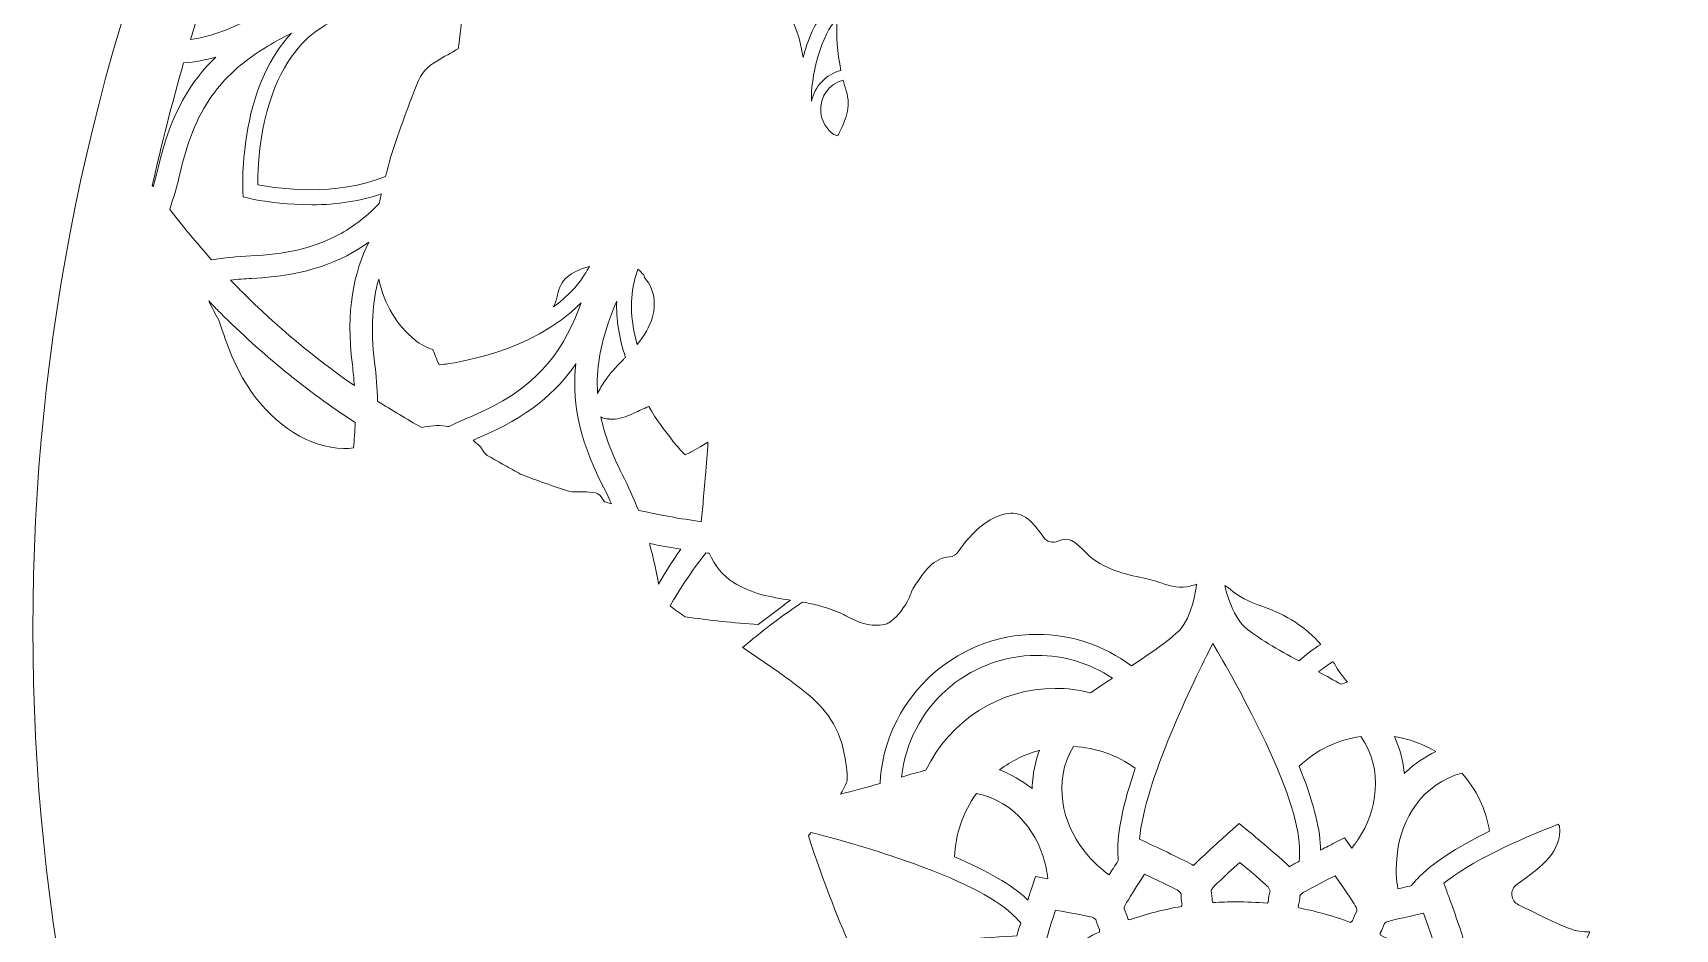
# Model space of a CAD drawing. Header units: millimetres. Extents: x -1844 to 2932, y -490 to 399.
# Drawn here: x 91.4 to 438.7, y -109.4 to 80.1 of the extents above; entities that cross this region are included whole.
import ezdxf

# ---------------------------------------------------------------- set-up
doc = ezdxf.new("R2010")
doc.units = ezdxf.units.MM
doc.header["$MEASUREMENT"] = 0
doc.layers.add('Layer 4', color=7, linetype='Continuous')

msp = doc.modelspace()

# ---------------------------------------------------------------- linework, layer by layer
at = {"layer": 'Layer 4', "lineweight": 0}
for points, knots in [([(535.91, 398.64), (290.42, 398.64), (91.41, 199.63), (91.41, -45.86), (91.41, -291.35), (290.42, -490.36), (535.91, -490.36), (781.4, -490.36), (980.41, -291.35), (980.41, -45.86), (980.41, 199.63), (781.4, 398.64), (535.91, 398.64)], [0, 0, 0, 0, 1, 1, 1, 2, 2, 2, 3, 3, 3, 4, 4, 4, 4]), ([(262.01, 86.54), (258.57, 85.72), (256.38, 81.32), (255.12, 77.64), (254.82, 76.77), (254.55, 75.86), (254.31, 74.94), (254.16, 75.88), (253.97, 76.8), (253.76, 77.68), (252.85, 81.43), (251.09, 85.97), (247.8, 87.15), (250.36, 90.47), (259.42, 102.57), (264.48, 113.98), (266.68, 112.18), (271.94, 108.01), (278.15, 103.9), (277.89, 103.75), (277.64, 103.6), (277.38, 103.45), (274.85, 101.97), (272.23, 100.45), (270.15, 98.23), (269.86, 97.92), (269.57, 97.62), (269.28, 97.31), (266.31, 94.19), (262.98, 90.67), (262.01, 86.54)], [0, 0, 0, 0, 1, 1, 1, 2, 2, 2, 3, 3, 3, 4, 4, 4, 5, 5, 5, 6, 6, 6, 7, 7, 7, 8, 8, 8, 9, 9, 9, 10, 10, 10, 10]), ([(126.8, 85.27), (127.79, 85.03), (128.77, 84.82), (129.74, 84.65), (133.04, 84.05), (136.2, 83.88), (139.17, 84.11), (138.76, 83.88), (138.34, 83.64), (137.91, 83.41), (133.72, 81.14), (129.52, 79.43), (124.76, 78.73), (125.42, 80.91), (126.11, 83.09), (126.8, 85.27)], [0, 0, 0, 0, 1, 1, 1, 2, 2, 2, 3, 3, 3, 4, 4, 4, 5, 5, 5, 5]), ([(182.14, 85.36), (182.13, 83.36), (181.97, 80.38), (181.37, 76.76), (179.91, 75.95), (178.4, 75.09), (176.81, 74.18), (174.98, 73.13), (173.41, 71.36), (172.73, 69.54), (172.47, 68.85), (172.2, 68.17), (171.94, 67.48), (169.88, 62.07), (167.75, 56.48), (166.24, 50.76), (166.15, 50.43), (166.06, 50.1), (165.98, 49.77), (155.61, 45.4), (142.87, 47.26), (138.98, 47.99), (138.96, 50.02), (139.06, 54.37), (139.99, 59.4), (142.1, 70.81), (146.78, 76.74), (150.34, 79.71), (154.02, 82.78), (158.52, 84.5), (163.04, 85.39), (171.57, 86.75), (178.53, 85.99), (182.14, 85.36)], [0, 0, 0, 0, 1, 1, 1, 2, 2, 2, 3, 3, 3, 4, 4, 4, 5, 5, 5, 6, 6, 6, 7, 7, 7, 8, 8, 8, 9, 9, 9, 10, 10, 10, 11, 11, 11, 11]), ([(122.61, 50.79), (124.2, 57.76), (126.57, 63.27), (129.86, 67.62), (132.63, 71.28), (136.1, 74.28), (141.11, 77.33), (142.78, 78.34), (144.44, 79.24), (146.09, 80.05), (141.6, 75.28), (138.44, 68.41), (136.88, 59.97), (135.53, 52.69), (135.83, 46.85), (135.84, 46.61), (135.84, 46.61), (135.91, 45.43), (135.91, 45.43), (135.91, 45.43), (137.06, 45.15), (137.06, 45.15), (137.14, 45.13), (137.81, 44.98), (138.95, 44.77), (141.25, 44.36), (145.44, 43.77), (150.39, 43.78), (155.85, 43.8), (160.8, 44.58), (165.09, 46.06), (164.95, 45.39), (164.81, 44.72), (164.68, 44.03), (161.62, 40.94), (158.66, 38.75), (155.36, 37.08), (150.49, 34.62), (144.65, 33.27), (137.5, 32.95), (134.59, 32.82), (131.83, 32.54), (129.22, 32.15), (126.12, 35.6), (123.16, 39.16), (120.36, 42.83), (121.2, 45.31), (121.97, 47.96), (122.61, 50.79)], [0, 0, 0, 0, 1, 1, 1, 2, 2, 2, 3, 3, 3, 4, 4, 4, 5, 5, 5, 6, 6, 6, 7, 7, 7, 8, 8, 8, 9, 9, 9, 10, 10, 10, 11, 11, 11, 12, 12, 12, 13, 13, 13, 14, 14, 14, 15, 15, 15, 16, 16, 16, 16]), ([(262.31, 72.19), (259.14, 71.39), (256.73, 68.81), (256.08, 65.66), (255.75, 70.28), (258.24, 80.33), (261.52, 83.03), (261.26, 79.64), (261.53, 75.94), (262.31, 72.19)], [0, 0, 0, 0, 1, 1, 1, 2, 2, 2, 3, 3, 3, 3]), ([(116.87, 47.57), (116.8, 47.66), (116.74, 47.76), (116.67, 47.85), (118.61, 56.55), (120.82, 65.2), (123.3, 73.77), (125.73, 73.98), (127.99, 74.41), (130.11, 75.01), (124.99, 70.11), (120.55, 63.16), (117.98, 51.84), (117.64, 50.38), (117.27, 48.95), (116.87, 47.57)], [0, 0, 0, 0, 1, 1, 1, 2, 2, 2, 3, 3, 3, 4, 4, 4, 5, 5, 5, 5]), ([(262.78, 70.13), (262.97, 69.38), (263.18, 68.63), (263.41, 67.88), (264.53, 64.27), (263.25, 61.66), (261.63, 58.35), (261.63, 58.35), (261.62, 58.34), (261.62, 58.33), (261.35, 58.43), (261.08, 58.54), (260.82, 58.67), (259.28, 59.72), (258.21, 61.42), (258.04, 63.41), (257.77, 66.55), (259.84, 69.35), (262.78, 70.13)], [0, 0, 0, 0, 1, 1, 1, 2, 2, 2, 3, 3, 3, 4, 4, 4, 5, 5, 5, 6, 6, 6, 6]), ([(158.98, 9.94), (159.16, 8.45), (159.3, 6.98), (159.4, 5.54), (150.93, 11.4), (142.98, 18.05), (135.59, 25.44), (134.78, 26.24), (133.99, 27.05), (133.2, 27.87), (134.67, 28.02), (136.18, 28.14), (137.71, 28.2), (149.16, 28.71), (156.75, 31.77), (162.45, 35.85), (159.32, 29.51), (157.52, 21.45), (158.98, 9.94)], [0, 0, 0, 0, 1, 1, 1, 2, 2, 2, 3, 3, 3, 4, 4, 4, 5, 5, 5, 6, 6, 6, 6]), ([(179.37, -3.13), (179.18, -3.09), (178.98, -3.06), (178.78, -3.03), (176.97, -2.77), (175.21, -2.97), (173.64, -3.32), (170.46, -1.55), (167.35, 0.31), (164.3, 2.27), (164.24, 4.89), (164.06, 7.65), (163.69, 10.53), (162.79, 17.66), (163.2, 23.28), (164.55, 28.08), (165.74, 22.71), (168.33, 18.37), (172.28, 15.14), (173.35, 14.27), (174.63, 13.62), (176.03, 13.15), (176.47, 11.92), (176.79, 11.17), (176.85, 11.01), (176.85, 11.01), (177.32, 9.93), (177.32, 9.93), (177.32, 9.93), (178.49, 10.06), (178.49, 10.06), (179.34, 10.16), (196.97, 12.32), (207.37, 23.05), (207.19, 22.56), (207.01, 22.07), (206.82, 21.58), (203.08, 12.13), (197.73, 4.65), (183.79, -1.13), (182.25, -1.77), (180.78, -2.44), (179.37, -3.13)], [0, 0, 0, 0, 1, 1, 1, 2, 2, 2, 3, 3, 3, 4, 4, 4, 5, 5, 5, 6, 6, 6, 7, 7, 7, 8, 8, 8, 9, 9, 9, 10, 10, 10, 11, 11, 11, 12, 12, 12, 13, 13, 13, 14, 14, 14, 14]), ([(209.1, 30.72), (208.97, 30.46), (208.82, 30.2), (208.67, 29.94), (206.87, 26.83), (204.36, 24.28), (201.55, 22.19), (201.91, 23), (202.18, 23.85), (202.35, 24.73), (202.93, 27.79), (204.95, 29.63), (209.1, 30.72)], [0, 0, 0, 0, 1, 1, 1, 2, 2, 2, 3, 3, 3, 4, 4, 4, 4]), ([(222.47, 20.11), (221.87, 17.95), (220.68, 16.05), (219.21, 14.26), (218.1, 18.15), (217.63, 22.31), (218.37, 26.42), (218.6, 27.7), (218.94, 28.95), (219.38, 30.15), (219.81, 29.81), (220.21, 29.41), (220.59, 28.93), (220.68, 28.57), (220.86, 28.23), (221.11, 27.94), (222.76, 26.01), (223.28, 23.01), (222.47, 20.11)], [0, 0, 0, 0, 1, 1, 1, 2, 2, 2, 3, 3, 3, 4, 4, 4, 5, 5, 5, 6, 6, 6, 6]), ([(159.24, -7.65), (158.54, -7.73), (157.83, -7.77), (157.11, -7.75), (149.86, -7.54), (142.69, -3.08), (137.45, 4.51), (134.23, 9.17), (132.34, 14.43), (130.91, 18.96), (130.86, 19.12), (130.79, 19.26), (130.72, 19.4), (130.02, 20.69), (129.31, 22.05), (128.6, 23.44), (129.42, 22.59), (130.24, 21.75), (131.07, 20.92), (139.82, 12.16), (149.35, 4.42), (159.56, -2.28), (159.51, -4.14), (159.39, -5.94), (159.24, -7.65)], [0, 0, 0, 0, 1, 1, 1, 2, 2, 2, 3, 3, 3, 4, 4, 4, 5, 5, 5, 6, 6, 6, 7, 7, 7, 8, 8, 8, 8]), ([(216.75, 11.51), (216.6, 11.36), (216.45, 11.21), (216.3, 11.05), (216.3, 11.05), (216.01, 10.75), (216.01, 10.75), (214.75, 9.45), (213.44, 8.11), (212.35, 6.5), (211.81, 5.7), (211.24, 4.78), (210.84, 3.78), (210.48, 9.15), (211.5, 14), (213.18, 18.98), (213.7, 20.51), (214.27, 21.98), (214.88, 23.4), (214.74, 19.64), (215.37, 15.64), (216.75, 11.51)], [0, 0, 0, 0, 1, 1, 1, 2, 2, 2, 3, 3, 3, 4, 4, 4, 5, 5, 5, 6, 6, 6, 7, 7, 7, 7]), ([(212.27, -19.03), (212.09, -18.74), (211.91, -18.45), (211.73, -18.17), (211.31, -17.51), (210.61, -17.09), (209.83, -17.03), (208.95, -16.95), (208.04, -16.94), (207.07, -16.93), (206.37, -16.92), (205.66, -16.91), (204.96, -16.88), (201.44, -15.75), (197.95, -14.51), (194.5, -13.16), (193.39, -12.55), (192.28, -11.92), (191.14, -11.28), (190.09, -10.68), (189, -10.06), (187.91, -9.47), (187.38, -9.18), (186.86, -8.69), (186.63, -8.27), (186.56, -8.15), (186.49, -8.03), (186.42, -7.91), (186.42, -7.91), (186.37, -7.81), (186.37, -7.81), (186.22, -7.56), (186.03, -7.33), (185.81, -7.14), (185.81, -7.14), (185.66, -7.02), (185.66, -7.02), (185.6, -6.97), (185.53, -6.92), (185.47, -6.86), (185.47, -6.86), (185.1, -6.53), (185.1, -6.53), (184.91, -6.36), (184.71, -6.18), (184.51, -6), (184.87, -5.84), (185.23, -5.68), (185.61, -5.52), (196.19, -1.14), (202.28, 4.34), (206.24, 10.13), (205.46, 3.09), (206.53, -5.1), (211.83, -15.42), (212.53, -16.76), (213.16, -18.1), (213.75, -19.43), (213.26, -19.3), (212.76, -19.16), (212.27, -19.03)], [0, 0, 0, 0, 1, 1, 1, 2, 2, 2, 3, 3, 3, 4, 4, 4, 5, 5, 5, 6, 6, 6, 7, 7, 7, 8, 8, 8, 9, 9, 9, 10, 10, 10, 11, 11, 11, 12, 12, 12, 13, 13, 13, 14, 14, 14, 15, 15, 15, 16, 16, 16, 17, 17, 17, 18, 18, 18, 19, 19, 19, 20, 20, 20, 20]), ([(219.46, -20.81), (218.51, -18.37), (217.39, -15.83), (216.06, -13.24), (216.06, -13.24), (216.06, -13.24), (216.06, -13.24), (213.77, -8.78), (212.32, -4.78), (211.53, -1.08), (212.02, -1.41), (212.6, -1.56), (213.2, -1.52), (213.25, -1.53), (213.3, -1.53), (213.35, -1.54), (213.63, -1.57), (214.05, -1.61), (214.55, -1.55), (216.05, -1.39), (217.38, -0.83), (218.49, -0.3), (219.62, 0.25), (220.66, 0.73), (221.65, 1.1), (225.02, -4.48), (228.39, -8.09), (228.54, -8.26), (228.54, -8.26), (229.35, -9.12), (229.35, -9.12), (229.35, -9.12), (230.41, -8.59), (230.41, -8.59), (230.52, -8.53), (232, -7.79), (234.19, -6.41), (234.07, -8.76), (233.85, -11.13), (233.64, -13.44), (233.59, -14), (233.54, -14.55), (233.49, -15.1), (233.4, -16.11), (233.32, -17.11), (233.24, -18.12), (233.1, -19.81), (232.96, -21.55), (232.78, -23.25), (228.3, -22.61), (223.86, -21.8), (219.46, -20.81)], [0, 0, 0, 0, 1, 1, 1, 2, 2, 2, 3, 3, 3, 4, 4, 4, 5, 5, 5, 6, 6, 6, 7, 7, 7, 8, 8, 8, 9, 9, 9, 10, 10, 10, 11, 11, 11, 12, 12, 12, 13, 13, 13, 14, 14, 14, 15, 15, 15, 16, 16, 16, 17, 17, 17, 17]), ([(249.15, -55.07), (249.15, -55.07), (241.83, -50.04), (241.83, -50.04), (241.72, -49.97), (241.62, -49.89), (241.52, -49.82), (245.34, -46.59), (249.32, -43.56), (253.44, -40.73), (253.68, -40.57), (253.91, -40.41), (254.15, -40.25), (255.43, -40.47), (256.66, -40.71), (257.83, -41.03), (259.54, -41.5), (261.04, -42.04), (262.42, -42.68), (262.81, -42.86), (263.21, -43.06), (263.63, -43.28), (264.74, -43.84), (266.01, -44.48), (267.4, -44.84), (268.74, -45.19), (270.12, -45.23), (271.51, -44.97), (271.83, -44.9), (272.14, -44.78), (272.42, -44.6), (273.91, -43.62), (275.25, -42.09), (276.38, -40.06), (276.71, -39.47), (276.93, -38.89), (277.13, -38.37), (277.3, -37.92), (277.47, -37.49), (277.65, -37.21), (280.07, -33.44), (281.91, -30.95), (285.26, -30.67), (286.01, -30.61), (286.68, -30.21), (287.11, -29.6), (287.99, -28.32), (288.76, -27.33), (289.54, -26.48), (292.3, -23.43), (295.52, -21.55), (298.15, -21.44), (299.72, -21.37), (301.1, -21.93), (302.38, -23.13), (303.42, -24.1), (304.29, -25.29), (305.17, -26.54), (305.85, -27.51), (307.14, -27.87), (308.23, -27.38), (309.58, -26.77), (310.99, -26.46), (313.45, -29.14), (317.07, -33.11), (321.57, -34.11), (325.53, -35), (327.11, -35.35), (328.59, -35.68), (330, -36.17), (332.03, -36.87), (334.18, -37.44), (336.17, -36.85), (336.64, -36.7), (337.08, -36.58), (337.51, -36.47), (337.51, -36.47), (337.41, -37.28), (337.41, -37.28), (337.4, -37.34), (336.57, -43.46), (333.95, -46.15), (331.9, -48.24), (327.87, -51.01), (323.72, -53.74), (317.92, -49.37), (311.04, -47.06), (303.76, -47.06), (295.09, -47.06), (286.88, -50.39), (280.64, -56.45), (274.57, -62.34), (271.01, -70.18), (270.57, -78.57), (267.67, -79.42), (264.76, -80.24), (262.2, -80.83), (262.65, -80.1), (263.06, -79.35), (263.42, -78.56), (263.59, -78.19), (263.66, -77.79), (263.64, -77.39), (263.43, -73.21), (262.62, -69.75), (261.17, -66.82), (258.82, -62.08), (254.49, -58.95), (250.67, -56.18), (250.18, -55.82), (249.7, -55.47), (249.22, -55.12), (249.2, -55.1), (249.18, -55.09), (249.15, -55.07)], [0, 0, 0, 0, 1, 1, 1, 2, 2, 2, 3, 3, 3, 4, 4, 4, 5, 5, 5, 6, 6, 6, 7, 7, 7, 8, 8, 8, 9, 9, 9, 10, 10, 10, 11, 11, 11, 12, 12, 12, 13, 13, 13, 14, 14, 14, 15, 15, 15, 16, 16, 16, 17, 17, 17, 18, 18, 18, 19, 19, 19, 20, 20, 20, 21, 21, 21, 22, 22, 22, 23, 23, 23, 24, 24, 24, 25, 25, 25, 26, 26, 26, 27, 27, 27, 28, 28, 28, 29, 29, 29, 30, 30, 30, 31, 31, 31, 32, 32, 32, 33, 33, 33, 34, 34, 34, 35, 35, 35, 36, 36, 36, 37, 37, 37, 38, 38, 38, 38]), ([(221.81, -27.85), (224.02, -28.3), (226.24, -28.7), (228.46, -29.06), (226.56, -31.68), (224.99, -34.19), (223.71, -36.48), (223.3, -33.88), (222.69, -30.98), (221.81, -27.85)], [0, 0, 0, 0, 1, 1, 1, 2, 2, 2, 3, 3, 3, 3]), ([(226.16, -41.05), (228.09, -37.66), (230.59, -33.8), (233.76, -29.83), (233.99, -29.86), (234.22, -29.89), (234.45, -29.92), (235.64, -32.59), (237.34, -34.63), (239.58, -36.08), (243.27, -38.47), (247.51, -39.19), (251.63, -39.84), (249.28, -41.6), (247.11, -43.26), (244.82, -44.98), (239.67, -44.65), (234.45, -44.08), (229.37, -43.34), (228.29, -42.59), (227.21, -41.83), (226.16, -41.05)], [0, 0, 0, 0, 1, 1, 1, 2, 2, 2, 3, 3, 3, 4, 4, 4, 5, 5, 5, 6, 6, 6, 7, 7, 7, 7]), ([(344.61, -37.54), (346.31, -38.98), (348.57, -40.18), (351.52, -41.19), (356.6, -42.93), (360.71, -45.62), (363.8, -49.2), (362.16, -50.22), (360.59, -51.38), (359.13, -52.69), (354.81, -50.32), (350.15, -47.67), (347.81, -45.62), (344.94, -43.1), (343.54, -37.05), (343.53, -36.99), (343.53, -36.99), (343.47, -36.74), (343.47, -36.74), (343.85, -36.96), (344.23, -37.22), (344.61, -37.54)], [0, 0, 0, 0, 1, 1, 1, 2, 2, 2, 3, 3, 3, 4, 4, 4, 5, 5, 5, 6, 6, 6, 7, 7, 7, 7]), ([(315.08, -59.41), (312.66, -58.79), (310.15, -58.48), (307.63, -58.48), (295.99, -58.48), (285.3, -65.25), (280.29, -75.77), (278.64, -76.21), (276.87, -76.72), (275.14, -77.23), (276.68, -62.7), (289.02, -51.5), (303.76, -51.5), (309.5, -51.5), (314.99, -53.17), (319.72, -56.34), (318.08, -57.41), (316.53, -58.43), (315.08, -59.41)], [0, 0, 0, 0, 1, 1, 1, 2, 2, 2, 3, 3, 3, 4, 4, 4, 5, 5, 5, 6, 6, 6, 6]), ([(340.95, -49), (343.45, -53.22), (347.5, -60.3), (351.2, -67.96), (356.39, -78.69), (359.1, -86.8), (359.26, -92.08), (359.29, -93.03), (359.28, -94.03), (359.23, -95.04), (358.36, -95.51), (357.66, -95.89), (357.14, -96.19), (355.77, -94.78), (350.77, -90.57), (348.6, -88.75), (348.6, -88.75), (346.53, -87.03), (346.53, -87.03), (346.53, -87.03), (344.53, -88.83), (344.53, -88.83), (343.52, -89.73), (338.83, -93.95), (336.86, -95.93), (335.17, -94.92), (329.25, -92.15), (326.68, -90.96), (326.68, -90.96), (325.42, -90.37), (325.42, -90.37), (326.61, -77.99), (336.78, -57.12), (340.95, -49)], [0, 0, 0, 0, 1, 1, 1, 2, 2, 2, 3, 3, 3, 4, 4, 4, 5, 5, 5, 6, 6, 6, 7, 7, 7, 8, 8, 8, 9, 9, 9, 10, 10, 10, 11, 11, 11, 11]), ([(366.4, -52.82), (366.52, -53.02), (366.63, -53.2), (366.74, -53.4), (367.51, -54.79), (368.43, -56.04), (369.45, -57.16), (368.98, -57.3), (368.51, -57.45), (368.04, -57.61), (366.6, -56.78), (365.03, -55.92), (363.31, -54.98), (364.3, -54.18), (365.34, -53.47), (366.4, -52.82)], [0, 0, 0, 0, 1, 1, 1, 2, 2, 2, 3, 3, 3, 4, 4, 4, 5, 5, 5, 5]), ([(372.24, -68.65), (377.22, -75.66), (375.61, -84.54), (371.73, -90.33), (371.27, -91.01), (370.8, -91.66), (370.32, -92.28), (370.32, -92.28), (368.79, -90.1), (368.79, -90.1), (368.79, -90.1), (366.39, -91.32), (366.39, -91.32), (365.93, -91.55), (364.93, -92.06), (363.72, -92.68), (363.71, -92.43), (363.71, -92.18), (363.7, -91.94), (363.57, -87.72), (362.06, -82), (359.2, -74.93), (362.82, -71.52), (367.3, -69.36), (372.24, -68.65)], [0, 0, 0, 0, 1, 1, 1, 2, 2, 2, 3, 3, 3, 4, 4, 4, 5, 5, 5, 6, 6, 6, 7, 7, 7, 8, 8, 8, 8]), ([(388.15, -71.86), (385.84, -72.95), (383.68, -74.4), (381.82, -76.12), (381.7, -76.23), (381.58, -76.35), (381.46, -76.46), (381.45, -76.36), (381.44, -76.27), (381.43, -76.17), (381.14, -73.61), (380.42, -71.05), (379.34, -68.68), (382.46, -69.15), (385.45, -70.23), (388.15, -71.86)], [0, 0, 0, 0, 1, 1, 1, 2, 2, 2, 3, 3, 3, 4, 4, 4, 5, 5, 5, 5]), ([(295.83, -75.73), (298.36, -73.8), (301.23, -72.39), (304.28, -71.58), (303.39, -74.02), (302.87, -76.63), (302.77, -79.2), (302.76, -79.37), (302.76, -79.53), (302.76, -79.7), (302.68, -79.64), (302.6, -79.58), (302.53, -79.52), (300.53, -77.93), (298.24, -76.64), (295.83, -75.73)], [0, 0, 0, 0, 1, 1, 1, 2, 2, 2, 3, 3, 3, 4, 4, 4, 5, 5, 5, 5]), ([(320.88, -93.26), (320.89, -93.78), (320.92, -94.31), (320.96, -94.88), (320.23, -96.02), (319.58, -97.04), (319.03, -97.92), (317.62, -96.96), (315.7, -95.32), (313.53, -92.57), (309.31, -87.21), (306.92, -78.18), (311.48, -70.81), (316.22, -71.01), (320.71, -72.58), (324.55, -75.36), (321.98, -82.89), (320.74, -88.91), (320.88, -93.26)], [0, 0, 0, 0, 1, 1, 1, 2, 2, 2, 3, 3, 3, 4, 4, 4, 5, 5, 5, 6, 6, 6, 6]), ([(384.23, -98.73), (384.23, -98.73), (384.23, -98.73), (384.23, -98.73), (383.81, -99.18), (383.39, -99.66), (382.9, -100.24), (381.87, -100.46), (380.92, -100.67), (380.09, -100.87), (379.77, -99.19), (379.57, -96.67), (379.98, -93.19), (380.8, -86.29), (385.34, -78.5), (393.64, -76.41), (396.74, -79.86), (398.75, -84.08), (399.48, -88.67), (392.34, -92.18), (387.21, -95.56), (384.23, -98.73)], [0, 0, 0, 0, 1, 1, 1, 2, 2, 2, 3, 3, 3, 4, 4, 4, 5, 5, 5, 6, 6, 6, 7, 7, 7, 7]), ([(305.68, -96.39), (305.84, -97.19), (305.96, -97.98), (306.06, -98.75), (306.06, -98.75), (303.43, -98.3), (303.43, -98.3), (303.43, -98.3), (302.59, -100.86), (302.59, -100.86), (302.45, -101.28), (302.17, -102.15), (301.82, -103.24), (301.73, -103.15), (301.65, -103.07), (301.56, -102.98), (298.48, -100.09), (293.36, -97.11), (286.35, -94.14), (286.5, -89.28), (288.08, -84.67), (290.94, -80.74), (299.28, -82.26), (304.34, -89.63), (305.68, -96.39)], [0, 0, 0, 0, 1, 1, 1, 2, 2, 2, 3, 3, 3, 4, 4, 4, 5, 5, 5, 6, 6, 6, 7, 7, 7, 8, 8, 8, 8]), ([(275.77, -94.87), (287.02, -98.78), (294.67, -102.6), (298.52, -106.22), (298.52, -106.22), (298.52, -106.22), (298.52, -106.22), (299.12, -106.79), (299.73, -107.4), (300.32, -108.04), (299.96, -109.22), (299.68, -110.16), (299.5, -110.84), (297.52, -110.82), (291.02, -111.37), (288.2, -111.63), (288.2, -111.63), (285.52, -111.87), (285.52, -111.87), (285.52, -111.87), (285.37, -114.56), (285.37, -114.56), (285.3, -115.91), (284.97, -122.2), (284.97, -125), (283.07, -125.48), (276.92, -127.71), (274.26, -128.69), (274.26, -128.69), (273.42, -129), (273.42, -129), (265.76, -119.75), (258.43, -98.89), (255.42, -89.65), (255.6, -89.41), (255.79, -89.17), (255.97, -88.93), (260.78, -90.17), (268.2, -92.23), (275.77, -94.87)], [0, 0, 0, 0, 1, 1, 1, 2, 2, 2, 3, 3, 3, 4, 4, 4, 5, 5, 5, 6, 6, 6, 7, 7, 7, 8, 8, 8, 9, 9, 9, 10, 10, 10, 11, 11, 11, 12, 12, 12, 13, 13, 13, 13]), ([(412.21, -125.05), (411.55, -125.75), (410.85, -126.44), (410.09, -127.13), (409.34, -126.91), (408.74, -126.74), (408.26, -126.61), (408.29, -124.64), (407.73, -118.13), (407.47, -115.3), (407.47, -115.3), (407.23, -112.62), (407.23, -112.62), (407.23, -112.62), (404.54, -112.47), (404.54, -112.47), (403.19, -112.4), (396.88, -112.06), (394.1, -112.07), (393.62, -110.17), (391.4, -104.02), (390.42, -101.36), (390.42, -101.36), (389.8, -99.66), (389.8, -99.66), (395.49, -95.09), (405.2, -90.66), (414.02, -87.21), (414.1, -87.35), (414.19, -87.5), (414.28, -87.64), (414.71, -92.9), (410.96, -95.94), (405.25, -99.93), (404.52, -100.44), (404.11, -101.3), (404.19, -102.19), (404.26, -103.08), (404.8, -103.86), (405.6, -104.24), (406.77, -104.8), (407.89, -105.35), (408.97, -105.89), (411.43, -107.11), (413.75, -108.27), (416.2, -109.21), (417.74, -109.8), (419.24, -110.04), (420.68, -109.95), (417.77, -117.08), (414.93, -122.15), (412.21, -125.05)], [0, 0, 0, 0, 1, 1, 1, 2, 2, 2, 3, 3, 3, 4, 4, 4, 5, 5, 5, 6, 6, 6, 7, 7, 7, 8, 8, 8, 9, 9, 9, 10, 10, 10, 11, 11, 11, 12, 12, 12, 13, 13, 13, 14, 14, 14, 15, 15, 15, 16, 16, 16, 17, 17, 17, 17]), ([(352.71, -103.5), (352.66, -103.58), (352.62, -103.65), (352.57, -103.72), (352.52, -103.79), (352.46, -103.86), (352.41, -103.93), (350.24, -103.73), (348.05, -103.62), (345.87, -103.62), (344.25, -103.62), (342.62, -103.68), (341.02, -103.79), (340.94, -103.69), (340.88, -103.58), (340.82, -103.47), (340.83, -102.73), (340.76, -102), (340.59, -101.28), (340.71, -100.95), (340.87, -100.74), (340.92, -100.68), (341.19, -100.34), (343.25, -98.38), (346.68, -95.27), (350.19, -98.24), (352.36, -100.16), (352.64, -100.48), (352.69, -100.54), (352.93, -100.83), (353.07, -101.3), (352.85, -102.02), (352.73, -102.76), (352.71, -103.5)], [0, 0, 0, 0, 1, 1, 1, 2, 2, 2, 3, 3, 3, 4, 4, 4, 5, 5, 5, 6, 6, 6, 7, 7, 7, 8, 8, 8, 9, 9, 9, 10, 10, 10, 11, 11, 11, 11]), ([(326.51, -97.74), (330.68, -99.7), (333.27, -101), (333.62, -101.24), (333.69, -101.28), (333.99, -101.5), (334.24, -101.92), (334.22, -102.67), (334.3, -103.41), (334.47, -104.14), (334.44, -104.22), (334.42, -104.3), (334.39, -104.39), (334.36, -104.46), (334.33, -104.53), (334.3, -104.6), (330.57, -105.24), (326.86, -106.2), (323.26, -107.46), (323.16, -107.37), (323.06, -107.28), (322.97, -107.19), (322.8, -106.47), (322.54, -105.78), (322.19, -105.13), (322.22, -104.77), (322.32, -104.54), (322.35, -104.46), (322.52, -104.07), (324.03, -101.6), (326.51, -97.74)], [0, 0, 0, 0, 1, 1, 1, 2, 2, 2, 3, 3, 3, 4, 4, 4, 5, 5, 5, 6, 6, 6, 7, 7, 7, 8, 8, 8, 9, 9, 9, 10, 10, 10, 10]), ([(359.84, -101.83), (360.19, -101.57), (362.68, -100.22), (366.8, -98.09), (369.42, -101.88), (371.02, -104.29), (371.21, -104.68), (371.24, -104.75), (371.39, -105.08), (371.41, -105.58), (371.02, -106.21), (370.71, -106.9), (370.49, -107.61), (370.43, -107.67), (370.37, -107.73), (370.3, -107.79), (370.23, -107.85), (370.16, -107.9), (370.09, -107.96), (368.07, -107.21), (366.02, -106.56), (363.98, -106.01), (362.41, -105.59), (360.79, -105.22), (359.14, -104.9), (359.09, -104.77), (359.05, -104.64), (359.01, -104.5), (359.22, -103.79), (359.34, -103.06), (359.36, -102.33), (359.57, -102.04), (359.77, -101.88), (359.84, -101.83)], [0, 0, 0, 0, 1, 1, 1, 2, 2, 2, 3, 3, 3, 4, 4, 4, 5, 5, 5, 6, 6, 6, 7, 7, 7, 8, 8, 8, 9, 9, 9, 10, 10, 10, 11, 11, 11, 11]), ([(317, -109.74), (316.99, -109.83), (316.98, -109.92), (316.97, -110.01), (315.02, -110.91), (313.11, -111.9), (311.28, -112.96), (309.87, -113.77), (308.46, -114.65), (307.07, -115.59), (306.94, -115.53), (306.81, -115.47), (306.7, -115.4), (306.34, -114.75), (305.91, -114.15), (305.41, -113.61), (305.35, -113.26), (305.38, -113.01), (305.39, -112.93), (305.46, -112.49), (306.26, -109.77), (307.67, -105.36), (312.2, -106.17), (315.04, -106.75), (315.45, -106.89), (315.45, -106.89), (315.45, -106.89), (315.45, -106.89), (315.52, -106.92), (315.86, -107.05), (316.22, -107.39), (316.4, -108.12), (316.66, -108.82), (317.01, -109.47), (317.01, -109.56), (317.01, -109.65), (317, -109.74)], [0, 0, 0, 0, 1, 1, 1, 2, 2, 2, 3, 3, 3, 4, 4, 4, 5, 5, 5, 6, 6, 6, 7, 7, 7, 8, 8, 8, 9, 9, 9, 10, 10, 10, 11, 11, 11, 12, 12, 12, 12]), ([(385.5, -106.04), (387.06, -110.37), (387.98, -113.12), (388.06, -113.54), (388.07, -113.61), (388.13, -113.98), (388.02, -114.46), (387.48, -114.97), (387, -115.55), (386.61, -116.18), (386.53, -116.23), (386.46, -116.27), (386.37, -116.3), (386.3, -116.34), (386.23, -116.37), (386.16, -116.4), (383.07, -114.21), (379.77, -112.26), (376.34, -110.61), (376.33, -110.47), (376.32, -110.34), (376.32, -110.21), (376.71, -109.58), (377.01, -108.91), (377.23, -108.2), (377.5, -107.97), (377.73, -107.87), (377.81, -107.84), (378.22, -107.68), (380.98, -107.02), (385.5, -106.04)], [0, 0, 0, 0, 1, 1, 1, 2, 2, 2, 3, 3, 3, 4, 4, 4, 5, 5, 5, 6, 6, 6, 7, 7, 7, 8, 8, 8, 9, 9, 9, 10, 10, 10, 10])]:
    msp.add_open_spline(points, degree=3, knots=knots, dxfattribs=at)

doc.saveas('drawing.dxf')
